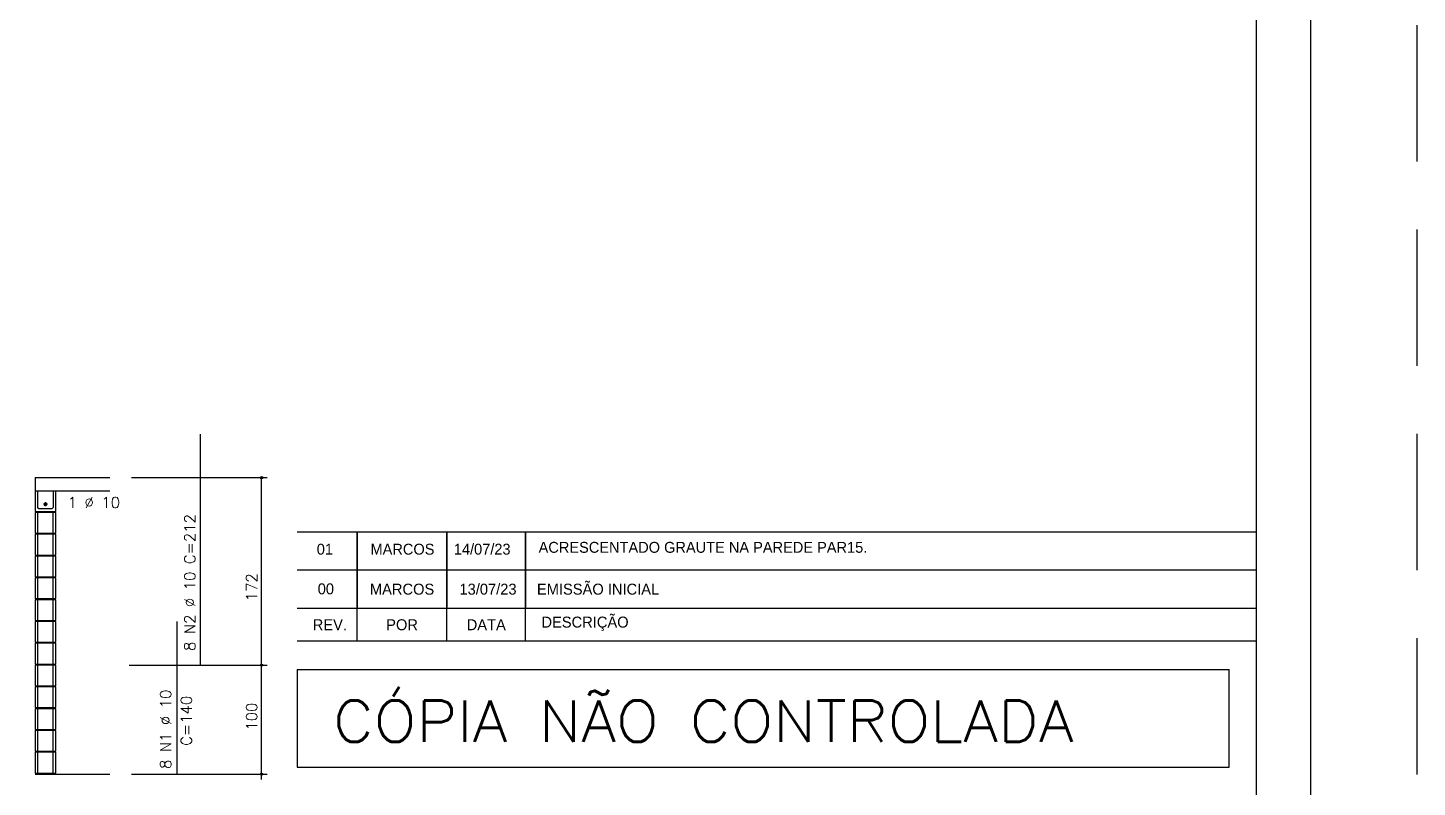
# Model space of a CAD drawing. Extents: x -1.9 to 86, y -1.6 to 60.9.
# Drawn here: x 60.54 to 86.05, y 13.21 to 27.15 of the extents above; entities that cross this region are included whole.
import ezdxf
from ezdxf.enums import TextEntityAlignment as Align

# ---------------------------------------------------------------- set-up
doc = ezdxf.new("R2010")
doc.units = 0
doc.header["$MEASUREMENT"] = 0
doc.linetypes.add('HIDDEN', pattern=[0.375, 0.25, -0.125])
doc.layers.get('0').update_dxf_attribs({"linetype": 'CONTINUOUS'})
doc.layers.get('Defpoints').update_dxf_attribs({"linetype": 'CONTINUOUS'})
for name, color, linetype in [('ARQ_CAR-TXT', 7, 'CONTINUOUS'), ('ARQ_FOLHA', 7, 'CONTINUOUS'), ('ARQ_TXT-2', 2, 'CONTINUOUS'), ('ARQ_TXT-4', 4, 'CONTINUOUS'), ('ARQ_VISTA 0', 251, 'CONTINUOUS'), ('PENA_02', 2, 'CONTINUOUS'), ('PENA_03', 3, 'CONTINUOUS'), ('PENA_05', 5, 'CONTINUOUS'), ('PSG-NV2-FLH-SELO', 1, 'CONTINUOUS')]:
    doc.layers.add(name, color=color, linetype=linetype)
doc.styles.add('01-MILLEU', font='GOTHIC.TTF')
doc.styles.add('R300', font='SIMPLEX.SHX', dxfattribs={"width": 1.1, "height": 5.5})
doc.styles.get("Standard").update_dxf_attribs({"font": 'ROMANS.SHX'})

# ---------------------------------------------------------------- blocks, each defined once
blk = doc.blocks.new('FOLHA A1 - 841 X 594')
at = {"layer": 'ARQ_FOLHA', "color": 1}
for points in [[(-841, 0), (0, 0), (0, 594), (-841, 594)], [(-816, 10), (-10, 10), (-10, 584), (-816, 584)]]:
    blk.add_lwpolyline(points, close=True, dxfattribs=at)
at = {"layer": 'Defpoints', "color": 8, "linetype": 'HIDDEN', "ltscale": 100}
blk.add_lwpolyline([(-860.5, 609.5), (-860.5, -15.5), (19.5, -15.5), (19.5, 609.5)], close=True, dxfattribs=at)
blk = doc.blocks.new('*U24')
blk.add_blockref('FOLHA A1 - 841 X 594', (0, 0))
blk = doc.blocks.new('SELO METROCASA - EXECUTIVO')
at = {"color": 5, "linetype": 'Continuous'}
for p, q in [((-175, 142.84), (-175, 125.05)), ((-175, 142.84), (-5, 142.84)), ((-5, 125.05), (-5, 142.84)), ((-175, 125.05), (-5, 125.05))]:
    blk.add_line(p, q, dxfattribs=at)
at = {"layer": 'PSG-NV2-FLH-SELO'}
for p, q in [((-164.01, 148), (-164.01, 154)), ((-147.66, 148), (-147.66, 154)), ((-133.32, 148), (-133.32, 154)), ((0, 148), (-175, 148))]:
    blk.add_line(p, q, dxfattribs=at)
at = {"layer": 'PSG-NV2-FLH-SELO', "color": 251}
blk.add_lwpolyline([(-175, 160.99), (-164.01, 160.99), (-164.01, 154), (-164.01, 160.99), (-147.66, 160.99), (-147.66, 154), (-147.66, 160.99), (-133.32, 160.99), (-133.32, 154), (-133.32, 160.99), (-13, 160.99), (-13, 160.99), (0, 160.99)], dxfattribs=at)
at = {"layer": 'PSG-NV2-FLH-SELO'}
blk.add_lwpolyline([(-175, 154), (0, 154)], dxfattribs=at)
at = {"color": 5, "linetype": 'Continuous', "style": 'R300', "width": 1.1}
blk.add_text('CÓPIA NÃO CONTROLADA', height=7.5, dxfattribs=at).set_placement((-168.42, 129.68))
at = {"layer": 'ARQ_CAR-TXT', "color": 4, "style": '01-MILLEU'}
blk.add_attdef('ASSUNTO.DO.PROJETO', (-163.54, 18.21), '', height=3.69, dxfattribs=at)
at = {"layer": 'ARQ_TXT-2', "char_height": 2, "style": '01-MILLEU'}
for s, insert, width, attachment_point in [('DESCRIÇÃO', (-130.42, 152.48), 39.3571, 1), ('REV.', (-169.01, 152), 9.9956, 2), ('POR', (-155.84, 152), 16.3449, 2), ('DATA', (-144.05, 152), 39.3571, 1)]:
    blk.add_mtext(s, dxfattribs=dict(at, insert=insert, width=width, attachment_point=attachment_point))
at = {"layer": 'ARQ_TXT-2', "style": '01-MILLEU'}
for tag, p in [('N_REV0', (-169.74, 157.54)), ('R_DES', (-155.84, 157.49)), ('DATA_0', (-140.16, 157.49))]:
    blk.add_attdef(tag, text='', height=2, dxfattribs=at).set_placement(p, align=Align.MIDDLE_CENTER)
for tag, p, height in [('DESCRIÇÃO.DA.REVISÃO_0', (-131.24, 156.49), 2), ('MC_XXX-XX', (-33.9, 82.8), 1.5), ('RESPONSÁVEL', (-34, 73.46), 1.5), ('COORDENADOR', (-34, 63.46), 1.5), ('XXX-XX', (-33.9, 51.2), 3.65), ('DISCIPLINA', (-33.9, 41.2), 3.65), ('OBRA', (-164.01, 39.31), 3), ('ENDEREÇO', (-164.01, 34.81), 3), ('ESCALA', (-155.51, 2.7), 2)]:
    blk.add_attdef(tag, p, '', height=height, dxfattribs=at)
blk.add_attdef('DCP', text='', height=3.24, dxfattribs=at).set_placement((-23.62, 17.18), align=Align.MIDDLE_LEFT)
blk.add_attdef('DES', text='', height=2.99, dxfattribs=at).set_placement((-19.84, 12.19), align=Align.MIDDLE)
at = {"layer": 'ARQ_TXT-4', "style": '01-MILLEU'}
blk.add_attdef('CLIENTE', (-164.51, 45.8), '', height=5, dxfattribs=at)
at = {"layer": 'ARQ_VISTA 0', "style": '01-MILLEU'}
blk.add_attdef('LOGO', (-164.51, 77.38), '', height=5, dxfattribs=at)

msp = doc.modelspace()

# ---------------------------------------------------------------- linework, layer by layer
at = {"layer": 'PENA_02', "linetype": 'Continuous'}
for centre, radius in [((64.836391, 18.89308), 0.02), ((64.836391, 18.89308), 0.01), ((64.836391, 15.45308), 0.02), ((64.836391, 15.45308), 0.01), ((64.836391, 13.45308), 0.02), ((64.836391, 13.45308), 0.01)]:
    msp.add_circle(centre, radius, dxfattribs=at)
at = {"layer": 'PENA_03', "linetype": 'Continuous'}
for p, q in [((60.676396, 18.89308), (60.676396, 18.27308)), ((60.676396, 18.89308), (62.047075, 18.89308)), ((62.447075, 18.89308), (64.936391, 18.89308)), ((64.836391, 13.352547), (64.836391, 18.89308)), ((60.676396, 18.65308), (62.047075, 18.65308)), ((60.726396, 17.87308), (60.726396, 18.25308)), ((61.006396, 17.87308), (61.006396, 18.25308)), ((60.726396, 17.47308), (60.726396, 17.85308)), ((61.006396, 17.47308), (61.006396, 17.85308)), ((60.726396, 17.07308), (60.726396, 17.45308)), ((61.006396, 17.07308), (61.006396, 17.45308)), ((60.726396, 16.67308), (60.726396, 17.05308)), ((61.006396, 16.67308), (61.006396, 17.05308)), ((60.726396, 16.27308), (60.726396, 16.65308)), ((61.006396, 16.27308), (61.006396, 16.65308)), ((60.726396, 15.87308), (60.726396, 16.25308)), ((61.006396, 15.87308), (61.006396, 16.25308)), ((60.726396, 15.47308), (60.726396, 15.85308)), ((61.006396, 15.47308), (61.006396, 15.85308)), ((60.726396, 15.07308), (60.726396, 15.45308)), ((61.006396, 15.07308), (61.006396, 15.45308)), ((62.405144, 15.45308), (64.936391, 15.45308)), ((60.726396, 14.67308), (60.726396, 15.05308)), ((61.006396, 14.67308), (61.006396, 15.05308)), ((60.726396, 14.27308), (60.726396, 14.65308)), ((61.006396, 14.27308), (61.006396, 14.65308)), ((60.726396, 13.87308), (60.726396, 14.25308)), ((61.006396, 13.87308), (61.006396, 14.25308)), ((60.726396, 13.47308), (60.726396, 13.85308)), ((61.006396, 13.47308), (61.006396, 13.85308)), ((60.676396, 13.45308), (62.047075, 13.45308)), ((62.447075, 13.45308), (64.936391, 13.45308))]:
    msp.add_line(p, q, dxfattribs=at)
for points in [[(60.676396, 18.27308), (61.056396, 18.27308), (61.056396, 18.65308)], [(61.006396, 18.65308), (61.006396, 18.34308), (60.986396, 18.32308), (60.746396, 18.32308), (60.726396, 18.34308), (60.726396, 18.65308)], [(60.890945, 18.40407), (60.888783, 18.414238), (60.882673, 18.422648), (60.87367, 18.427846), (60.863331, 18.428933), (60.853445, 18.425721), (60.845719, 18.418765), (60.841491, 18.409268), (60.841491, 18.398872), (60.845719, 18.389375), (60.853445, 18.382419), (60.863331, 18.379207), (60.87367, 18.380293), (60.882673, 18.385491), (60.888783, 18.393901), (60.890945, 18.40407)], [(60.676396, 17.87308), (61.056396, 17.87308), (61.056396, 18.25308), (60.676396, 18.25308), (60.676396, 17.87308)], [(60.676396, 17.47308), (61.056396, 17.47308), (61.056396, 17.85308), (60.676396, 17.85308), (60.676396, 17.47308)], [(60.676396, 17.07308), (61.056396, 17.07308), (61.056396, 17.45308), (60.676396, 17.45308), (60.676396, 17.07308)], [(60.676396, 16.67308), (61.056396, 16.67308), (61.056396, 17.05308), (60.676396, 17.05308), (60.676396, 16.67308)], [(60.676396, 16.27308), (61.056396, 16.27308), (61.056396, 16.65308), (60.676396, 16.65308), (60.676396, 16.27308)], [(60.676396, 15.87308), (61.056396, 15.87308), (61.056396, 16.25308), (60.676396, 16.25308), (60.676396, 15.87308)], [(60.676396, 15.47308), (61.056396, 15.47308), (61.056396, 15.85308), (60.676396, 15.85308), (60.676396, 15.47308)], [(60.676396, 15.07308), (61.056396, 15.07308), (61.056396, 15.45308), (60.676396, 15.45308), (60.676396, 15.07308)], [(60.676396, 14.67308), (61.056396, 14.67308), (61.056396, 15.05308), (60.676396, 15.05308), (60.676396, 14.67308)], [(60.676396, 14.27308), (61.056396, 14.27308), (61.056396, 14.65308), (60.676396, 14.65308), (60.676396, 14.27308)], [(60.676396, 13.87308), (61.056396, 13.87308), (61.056396, 14.25308), (60.676396, 14.25308), (60.676396, 13.87308)], [(60.676396, 13.47308), (61.056396, 13.47308), (61.056396, 13.85308), (60.676396, 13.85308), (60.676396, 13.47308)]]:
    msp.add_lwpolyline(points, dxfattribs=at)
msp.add_circle((60.865945, 18.40407), 0.025, dxfattribs=at)
for points in [[(60.890945, 18.40407), (60.845719, 18.418765), (60.841491, 18.409268)], [(60.890945, 18.40407), (60.841491, 18.409268), (60.841491, 18.398872)], [(60.890945, 18.40407), (60.841491, 18.398872), (60.845719, 18.389375)], [(60.890945, 18.40407), (60.853445, 18.425721), (60.842452, 18.41262)], [(60.890945, 18.40407), (60.842452, 18.41262), (60.842452, 18.395519)], [(60.890945, 18.40407), (60.842452, 18.395519), (60.853445, 18.382419)], [(60.890945, 18.40407), (60.853445, 18.425721), (60.845719, 18.418765)], [(60.890945, 18.40407), (60.845719, 18.389375), (60.853445, 18.382419)], [(60.890945, 18.40407), (60.863331, 18.428933), (60.853445, 18.425721)], [(60.890945, 18.40407), (60.870286, 18.42869), (60.853445, 18.425721)], [(60.890945, 18.40407), (60.853445, 18.382419), (60.870286, 18.37945)], [(60.890945, 18.40407), (60.853445, 18.382419), (60.863331, 18.379207)], [(60.890945, 18.40407), (60.87367, 18.427846), (60.863331, 18.428933)], [(60.890945, 18.40407), (60.863331, 18.379207), (60.87367, 18.380293)], [(60.890945, 18.40407), (60.885096, 18.42014), (60.870286, 18.42869)], [(60.890945, 18.40407), (60.870286, 18.37945), (60.885096, 18.388)], [(60.890945, 18.40407), (60.882673, 18.422648), (60.87367, 18.427846)], [(60.890945, 18.40407), (60.87367, 18.380293), (60.882673, 18.385491)], [(60.890945, 18.40407), (60.888783, 18.414238), (60.882673, 18.422648)], [(60.890945, 18.40407), (60.882673, 18.385491), (60.888783, 18.393901)], [(60.890945, 18.40407), (60.885096, 18.388), (60.890945, 18.40407)], [(60.890945, 18.40407), (60.888783, 18.393901), (60.890945, 18.40407)]]:
    msp.add_solid(points, dxfattribs=at)
at = {"layer": 'PENA_05', "linetype": 'Continuous'}
for p, q in [((63.71264, 15.45308), (63.71264, 19.69308)), ((63.286716, 13.45308), (63.286716, 16.25308))]:
    msp.add_line(p, q, dxfattribs=at)
at = {"layer": 'PSG-NV2-FLH-SELO', "color": 251}
for p, q in [((65.485473, 17.898922), (68.23698, 17.898922)), ((66.591791, 17.898922), (66.591791, 17.199642)), ((66.591791, 17.199642), (66.591791, 17.898922)), ((66.591791, 17.898922), (66.591791, 17.199642)), ((66.591791, 17.199642), (66.591791, 17.898922)), ((66.591791, 17.898922), (66.591791, 17.199642)), ((68.23698, 17.898922), (68.23698, 17.199642)), ((68.23698, 17.199642), (68.23698, 17.898922)), ((68.23698, 17.898922), (68.23698, 17.199642)), ((68.23698, 17.199642), (68.23698, 17.898922)), ((68.23698, 17.898922), (68.23698, 17.199642)), ((68.23698, 17.898922), (83.1, 17.898922)), ((69.680859, 17.898922), (69.680859, 17.199642)), ((69.680859, 17.199642), (69.680859, 17.898922)), ((69.680859, 17.898922), (69.680859, 17.199642)), ((69.680859, 17.199642), (69.680859, 17.898922)), ((69.680859, 17.898922), (69.680859, 17.199642))]:
    msp.add_line(p, q, dxfattribs=at)

# ---------------------------------------------------------------- block references
at = {"xscale": 0.09999999999999938, "yscale": 0.09999999999999938, "zscale": 0.09999999999999938}
msp.add_blockref('*U24', (84.1, -0.004999), dxfattribs=at)
ref = msp.add_blockref('SELO METROCASA - EXECUTIVO', (83.1, 0.995001), dxfattribs=dict(xscale=0.1006544394922334, yscale=0.1006544394922334, zscale=0.1006544394922334))
ref.add_attrib('N_REV0', '00', dxfattribs={"layer": 'ARQ_TXT-2', "height": 0.2013089, "style": '01-MILLEU'}).set_placement((66.015074, 16.852511), align=Align.MIDDLE_CENTER)
ref.add_attrib('DESCRIÇÃO.DA.REVISÃO_0', 'EMISSÃO INICIAL', (69.890081, 16.746118), dxfattribs={"layer": 'ARQ_TXT-2', "height": 0.20130888, "style": '01-MILLEU'})
ref.add_attrib('DATA_0', '13/07/23', dxfattribs={"layer": 'ARQ_TXT-2', "height": 0.2013089, "style": '01-MILLEU'}).set_placement((68.991892, 16.846772), align=Align.MIDDLE_CENTER)
ref.add_attrib('R_DES', 'MARCOS', dxfattribs={"layer": 'ARQ_TXT-2', "height": 0.2013089, "style": '01-MILLEU'}).set_placement((67.414385, 16.846772), align=Align.MIDDLE_CENTER)

# ---------------------------------------------------------------- texts
at = {"layer": 'ARQ_TXT-2', "char_height": 0.2, "attachment_point": 1, "style": '01-MILLEU'}
for s, insert, width in [('01', (65.848214, 17.680206), 9.27970323), ('MARCOS', (66.83457, 17.680206), 9.27970323), ('14/07/23', (68.364428, 17.680206), 9.27970323), ('ACRESCENTADO GRAUTE NA PAREDE PAR15.', (69.920809, 17.714264), 12.92007675)]:
    msp.add_mtext(s, dxfattribs=dict(at, insert=insert, width=width))
at = {"layer": 'PENA_03', "linetype": 'Continuous'}
msp.add_text('1 %%c 10', height=0.2, dxfattribs=at).set_placement((61.277215, 18.336779))
for s, p in [('8 N2 %%c 10 C=212', (63.616989, 15.712302)), ('172', (64.750998, 16.624886)), ('8 N1 %%c 10', (63.173763, 13.547627)), ('C=140', (63.553714, 13.973433)), ('100', (64.752612, 14.249327))]:
    msp.add_text(s, height=0.2, rotation=90, dxfattribs=at).set_placement(p)

doc.saveas('drawing.dxf')
